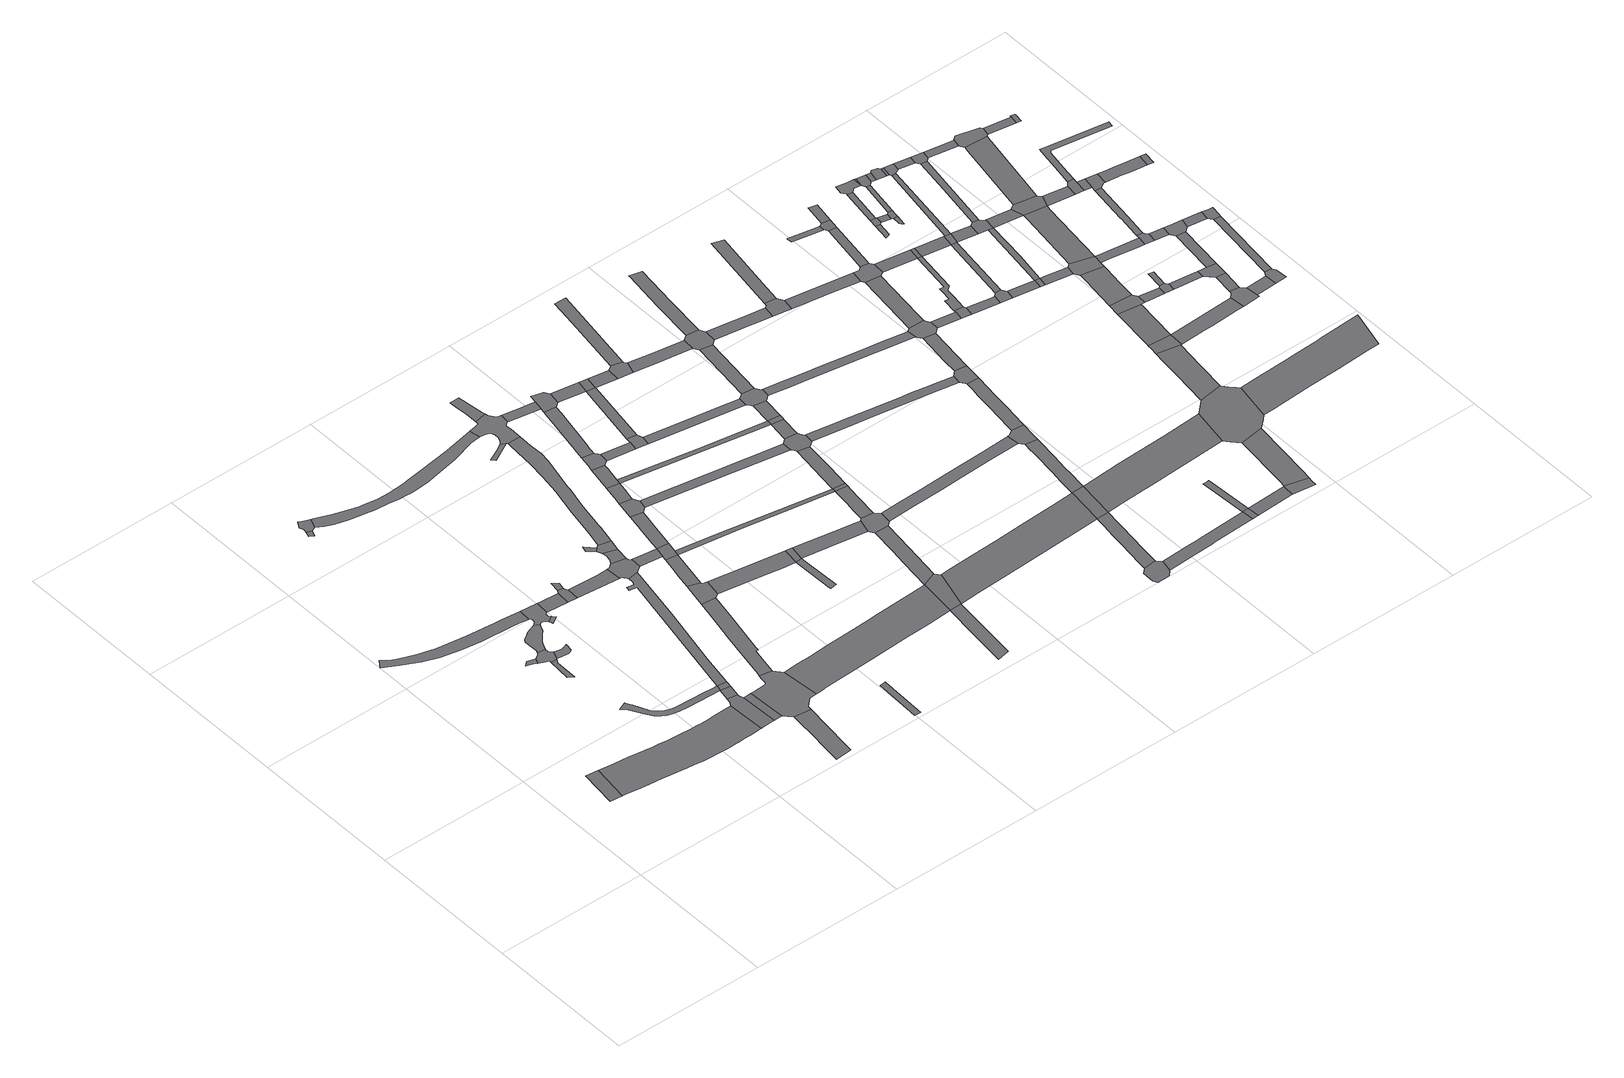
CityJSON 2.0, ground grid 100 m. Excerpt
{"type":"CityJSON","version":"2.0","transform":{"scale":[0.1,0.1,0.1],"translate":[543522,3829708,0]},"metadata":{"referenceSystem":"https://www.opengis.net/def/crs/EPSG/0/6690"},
"CityObjects":{
"road1":{"type":"Road","geometry":[{"type":"MultiSurface","lod":"1","boundaries":[[[0,1,2,3]]]}]},
"road2":{"type":"Road","attributes":{"RoadStructureAttribute.sectionType":"1"},"geometry":[{"type":"MultiSurface","lod":"1","boundaries":[[[4,5,6,7,8,9,10,11,12,13,14,15,16,17,3,2,18,19,20,21,22,23,24,25,26,27,28,29,30,31,32,33,34,35,36,37,38]]]}]},
"road3":{"type":"Road","attributes":{"RoadStructureAttribute.sectionType":"1"},"geometry":[{"type":"MultiSurface","lod":"1","boundaries":[[[39,40,41,42,43,44,45,46,47,48,49,50,51,52,53,54,55,56,57,58]]]}]},
"road4":{"type":"Road","geometry":[{"type":"MultiSurface","lod":"1","boundaries":[[[59,60,61,62,63]]]}]},
"road5":{"type":"Road","attributes":{"RoadStructureAttribute.sectionType":"1"},"geometry":[{"type":"MultiSurface","lod":"1","boundaries":[[[64,65,66,67,68]]]}]},
"road6":{"type":"Road","geometry":[{"type":"MultiSurface","lod":"1","boundaries":[[[69,70,63,62,71,72,64,68,73,74,75,76,77]]]}]},
"road7":{"type":"Road","geometry":[{"type":"MultiSurface","lod":"1","boundaries":[[[78,79,80,81,82,83,84,85,86,74,73]]]}]},
"road8":{"type":"Road","attributes":{"RoadStructureAttribute.sectionType":"1"},"geometry":[{"type":"MultiSurface","lod":"1","boundaries":[[[87,88,89,90,91,92,93,94,95,96,97,98,99,100,101,102,103,104,105,106,107,108,109,110,111,112,113,114,115,116]]]}]},
"road9":{"type":"Road","attributes":{"RoadStructureAttribute.sectionType":"1"},"geometry":[{"type":"MultiSurface","lod":"1","boundaries":[[[117,118,119,120,121,122,123,124,69,77,125,126,127,128,129,130]]]}]},
"road10":{"type":"Road","geometry":[{"type":"MultiSurface","lod":"1","boundaries":[[[131,132,133,134]]]}]},
"road11":{"type":"Road","geometry":[{"type":"MultiSurface","lod":"1","boundaries":[[[135,136,137,138,139,131,134,140,141]]]}]},
"road12":{"type":"Road","geometry":[{"type":"MultiSurface","lod":"1","boundaries":[[[142,143,38,37,144,145,146,147,148]]]}]},
"road13":{"type":"Road","geometry":[{"type":"MultiSurface","lod":"1","boundaries":[[[58,57,149,150,151,117,130,152,153,154,155,156,157,158,159]]]}]},
"road14":{"type":"Road","geometry":[{"type":"MultiSurface","lod":"1","boundaries":[[[160,161,155,154]]]}]},
"road15":{"type":"Road","attributes":{"RoadStructureAttribute.sectionType":"1"},"geometry":[{"type":"MultiSurface","lod":"1","boundaries":[[[162,163,164,165,166,167,168,169,170]]]}]},
"road16":{"type":"Road","attributes":{"RoadStructureAttribute.sectionType":"1"},"geometry":[{"type":"MultiSurface","lod":"1","boundaries":[[[115,142,148,171]]]}]},
"road17":{"type":"Road","attributes":{"RoadStructureAttribute.sectionType":"1"},"geometry":[{"type":"MultiSurface","lod":"1","boundaries":[[[172,146,145,173]]]}]},
"road18":{"type":"Road","geometry":[{"type":"MultiSurface","lod":"1","boundaries":[[[116,115,171,174]]]}]},
"road19":{"type":"Road","attributes":{"RoadStructureAttribute.sectionType":"1"},"geometry":[{"type":"MultiSurface","lod":"1","boundaries":[[[175,159,158,176,177]]]}]},
"road20":{"type":"Road","geometry":[{"type":"MultiSurface","lod":"1","boundaries":[[[178,179,180,181,182,183,172,173,162,170,184,185,186,187,188,189,190,191]]]}]},
"road21":{"type":"Road","geometry":[{"type":"MultiSurface","lod":"1","boundaries":[[[192,177,176,193,194,195,196]]]}]},
"road22":{"type":"Road","geometry":[{"type":"MultiSurface","lod":"1","boundaries":[[[197,198,192,196]]]}]},
"road23":{"type":"Road","attributes":{"RoadStructureAttribute.sectionType":"1"},"geometry":[{"type":"MultiSurface","lod":"1","boundaries":[[[199,200,201,202,203,204,205,206,207,116,174]]]}]},
"road24":{"type":"Road","attributes":{"RoadStructureAttribute.sectionType":"1"},"geometry":[{"type":"MultiSurface","lod":"1","boundaries":[[[208,209,194,193,210,211,212]]]}]},
"road25":{"type":"Road","attributes":{"RoadStructureAttribute.sectionType":"1"},"geometry":[{"type":"MultiSurface","lod":"1","boundaries":[[[213,214,215,216,217,178,191,218,219,220,221,222,223,224,225]]]}]},
"road26":{"type":"Road","attributes":{"RoadStructureAttribute.sectionType":"1"},"geometry":[{"type":"MultiSurface","lod":"1","boundaries":[[[226,227,228,229,230,231,232,233,234,235,236,141,140,237,238,239,240,241,242,243,244,245,246,247,248,249,250,251,252,253]]]}]},
"road27":{"type":"Road","attributes":{"RoadStructureAttribute.sectionType":"1"},"geometry":[{"type":"MultiSurface","lod":"1","boundaries":[[[254,255,256,257,258,259]]]}]},
"road28":{"type":"Road","geometry":[{"type":"MultiSurface","lod":"1","boundaries":[[[260,261,212,211,262,263,264,265,266,202,201,267,268,269,270]]]}]},
"road29":{"type":"Road","geometry":[{"type":"MultiSurface","lod":"1","boundaries":[[[271,272,273,274]]]}]},
"road30":{"type":"Road","attributes":{"RoadStructureAttribute.sectionType":"1"},"geometry":[{"type":"MultiSurface","lod":"1","boundaries":[[[275,276,277,260,270,278]]]}]},
"road31":{"type":"Road","geometry":[{"type":"MultiSurface","lod":"1","boundaries":[[[279,280,281,213,225,282,283,284,285,286,287,288]]]}]},
"road32":{"type":"Road","geometry":[{"type":"MultiSurface","lod":"1","boundaries":[[[289,274,273,275,278,290]]]}]},
"road33":{"type":"Road","attributes":{"RoadStructureAttribute.sectionType":"1"},"geometry":[{"type":"MultiSurface","lod":"1","boundaries":[[[291,292,268,267,293,294,295]]]}]},
"road34":{"type":"Road","attributes":{"RoadStructureAttribute.sectionType":"1"},"geometry":[{"type":"MultiSurface","lod":"1","boundaries":[[[296,297,298,299,279,288,300,301,302]]]}]},
"road35":{"type":"Road","attributes":{"RoadStructureAttribute.sectionType":"1"},"geometry":[{"type":"MultiSurface","lod":"1","boundaries":[[[303,304,305,306,307,308,309,310,311,312,313,188,187,314,315,316,317,318,319,320,321]]]}]},
"road36":{"type":"Road","geometry":[{"type":"MultiSurface","lod":"1","boundaries":[[[295,294,296,302,322,323]]]}]},
"road37":{"type":"Road","attributes":{"RoadStructureAttribute.sectionType":"1"},"geometry":[{"type":"MultiSurface","lod":"1","boundaries":[[[324,325,326,327,328,329,330,331,289,290,332,333,334,335,336,337,338,339,340,341]]]}]},
"road38":{"type":"Road","attributes":{"RoadStructureAttribute.sectionType":"1"},"geometry":[{"type":"MultiSurface","lod":"1","boundaries":[[[342,343,344,345,346,347,295,323,348,349,350]]]}]},
"road39":{"type":"Road","attributes":{"RoadStructureAttribute.sectionType":"1"},"geometry":[{"type":"MultiSurface","lod":"1","boundaries":[[[351,352,353,285,284,354,355,356,357,358,359]]]}]},
"road40":{"type":"Road","geometry":[{"type":"MultiSurface","lod":"1","boundaries":[[[360,361,362,363,364,365]]]}]},
"road41":{"type":"Road","geometry":[{"type":"MultiSurface","lod":"1","boundaries":[[[366,342,350,367,368,369,370,371]]]}]},
"road42":{"type":"Road","attributes":{"RoadStructureAttribute.sectionType":"1"},"geometry":[{"type":"MultiSurface","lod":"1","boundaries":[[[372,373,374,375,366,371,376,377,378,379]]]}]},
"road43":{"type":"Road","attributes":{"RoadStructureAttribute.sectionType":"1"},"geometry":[{"type":"MultiSurface","lod":"1","boundaries":[[[380,381,382,383,384,385,386,387,388,358]]]}]},
"road44":{"type":"Road","geometry":[{"type":"MultiSurface","lod":"1","boundaries":[[[389,390,391,392,393,394,395,396,253,252,397,398,399,400,401,402,360,365,324,341,403,404,405,406,407]]]}]},
"road45":{"type":"Road","geometry":[{"type":"MultiSurface","lod":"1","boundaries":[[[408,372,379,409,410,411]]]}]},
"road46":{"type":"Road","geometry":[{"type":"MultiSurface","lod":"1","boundaries":[[[412,359,358,388,413,414]]]}]},
"road47":{"type":"Road","attributes":{"RoadStructureAttribute.sectionType":"1"},"geometry":[{"type":"MultiSurface","lod":"1","boundaries":[[[415,416,417,418,419,393,392]]]}]},
"road48":{"type":"Road","attributes":{"RoadStructureAttribute.sectionType":"1"},"geometry":[{"type":"MultiSurface","lod":"1","boundaries":[[[420,421,422,423,424,425,321,426,427,428,429,430,431]]]}]},
"road49":{"type":"Road","geometry":[{"type":"MultiSurface","lod":"1","boundaries":[[[432,433,434,435,408,411,436,437,438,439,440,441,442]]]}]},
"road50":{"type":"Road","attributes":{"RoadStructureAttribute.sectionType":"1"},"geometry":[{"type":"MultiSurface","lod":"1","boundaries":[[[443,444,322,302,445,446,447,448]]]}]},
"road51":{"type":"Road","attributes":{"RoadStructureAttribute.sectionType":"1"},"geometry":[{"type":"MultiSurface","lod":"1","boundaries":[[[449,450,407,406,451,452,453]]]}]},
"road52":{"type":"Road","attributes":{"RoadStructureAttribute.sectionType":"1"},"geometry":[{"type":"MultiSurface","lod":"1","boundaries":[[[454,455,456,432,442,457,458,459,460,461]]]}]},
"road53":{"type":"Road","attributes":{"RoadStructureAttribute.sectionType":"1"},"geometry":[{"type":"MultiSurface","lod":"1","boundaries":[[[439,438,462,463]]]}]},
"road54":{"type":"Road","geometry":[{"type":"MultiSurface","lod":"1","boundaries":[[[464,303,321,425,465]]]}]},
"road55":{"type":"Road","attributes":{"RoadStructureAttribute.sectionType":"1"},"geometry":[{"type":"MultiSurface","lod":"1","boundaries":[[[466,467,468,414,413,469,470,471,472]]]}]},
"road56":{"type":"Road","attributes":{"RoadStructureAttribute.sectionType":"1"},"geometry":[{"type":"MultiSurface","lod":"1","boundaries":[[[369,368,473,474,475]]]}]},
"road57":{"type":"Road","geometry":[{"type":"MultiSurface","lod":"1","boundaries":[[[476,463,462,477,478,479]]]}]},
"road58":{"type":"Road","geometry":[{"type":"MultiSurface","lod":"1","boundaries":[[[480,481,453,452,454,461,482,483,484,485,486]]]}]},
"road59":{"type":"Road","attributes":{"RoadStructureAttribute.sectionType":"1"},"geometry":[{"type":"MultiSurface","lod":"1","boundaries":[[[487,488,489,303,464,490,491]]]}]},
"road60":{"type":"Road","attributes":{"RoadStructureAttribute.sectionType":"1"},"geometry":[{"type":"MultiSurface","lod":"1","boundaries":[[[492,409,379,493,494,495]]]}]},
"road61":{"type":"Road","attributes":{"RoadStructureAttribute.sectionType":"1"},"geometry":[{"type":"MultiSurface","lod":"1","boundaries":[[[496,476,479,497,498]]]}]},
"road62":{"type":"Road","attributes":{"RoadStructureAttribute.sectionType":"1"},"geometry":[{"type":"MultiSurface","lod":"1","boundaries":[[[484,483,499,496,500]]]}]},
"road63":{"type":"Road","geometry":[{"type":"MultiSurface","lod":"1","boundaries":[[[501,472,471,487,491,502,503,504]]]}]},
"road64":{"type":"Road","attributes":{"RoadStructureAttribute.sectionType":"1"},"geometry":[{"type":"MultiSurface","lod":"1","boundaries":[[[447,505,506,501,504,507,508,509]]]}]},
"road65":{"type":"Road","geometry":[{"type":"MultiSurface","lod":"1","boundaries":[[[500,496,498,510]]]}]},
"road66":{"type":"Road","geometry":[{"type":"MultiSurface","lod":"1","boundaries":[[[498,497,511]]]}]},
"road67":{"type":"Road","geometry":[{"type":"MultiSurface","lod":"1","boundaries":[[[448,447,509,512]]]}]},
"road68":{"type":"Road","attributes":{"RoadStructureAttribute.sectionType":"1"},"geometry":[{"type":"MultiSurface","lod":"1","boundaries":[[[513,514,515,516,478,477,517,518,519]]]}]},
"road69":{"type":"Road","attributes":{"RoadStructureAttribute.sectionType":"1"},"geometry":[{"type":"MultiSurface","lod":"1","boundaries":[[[510,498,511,520,521,522]]]}]},
"road70":{"type":"Road","attributes":{"RoadStructureAttribute.sectionType":"1"},"geometry":[{"type":"MultiSurface","lod":"1","boundaries":[[[523,524,525,526,448,512,527,528,529,530]]]}]},
"road71":{"type":"Road","attributes":{"RoadStructureAttribute.sectionType":"1"},"geometry":[{"type":"MultiSurface","lod":"1","boundaries":[[[531,532,533,534,535,536,537,465,425,538,539,540,541,542]]]}]},
"road72":{"type":"Road","geometry":[{"type":"MultiSurface","lod":"1","boundaries":[[[543,544,522,521,545,546,547,548]]]}]},
"road73":{"type":"Road","geometry":[{"type":"MultiSurface","lod":"1","boundaries":[[[549,550,551,475,474,552,553,554,523,530,555,556,557,558,559,560,561]]]}]},
"road74":{"type":"Road","attributes":{"RoadStructureAttribute.sectionType":"1"},"geometry":[{"type":"MultiSurface","lod":"1","boundaries":[[[494,549,561,562]]]}]},
"road75":{"type":"Road","geometry":[{"type":"MultiSurface","lod":"1","boundaries":[[[495,494,562,563,564]]]}]},
"road76":{"type":"Road","attributes":{"RoadStructureAttribute.sectionType":"1"},"geometry":[{"type":"MultiSurface","lod":"1","boundaries":[[[565,495,564,566]]]}]},
"road77":{"type":"Road","attributes":{"RoadStructureAttribute.sectionType":"1"},"geometry":[{"type":"MultiSurface","lod":"1","boundaries":[[[567,568,543,548,569]]]}]},
"road78":{"type":"Road","attributes":{"RoadStructureAttribute.sectionType":"1"},"geometry":[{"type":"MultiSurface","lod":"1","boundaries":[[[570,571,546,545,572,573,574,575]]]}]},
"road79":{"type":"Road","geometry":[{"type":"MultiSurface","lod":"1","boundaries":[[[576,577,578,519,518,579,580,565,566,581,582,583,584,585,586,587]]]}]},
"road80":{"type":"Road","geometry":[{"type":"MultiSurface","lod":"1","boundaries":[[[588,589,590,591,592,593,594,595,596,597]]]}]},
"road81":{"type":"Road","attributes":{"RoadStructureAttribute.sectionType":"1"},"geometry":[{"type":"MultiSurface","lod":"1","boundaries":[[[598,599,600,601,602,603,604,503,502,605,606,607,608,609,610]]]}]},
"road82":{"type":"Road","attributes":{"RoadStructureAttribute.sectionType":"1"},"geometry":[{"type":"MultiSurface","lod":"1","boundaries":[[[611,612,576,587,613,614]]]}]},
"road83":{"type":"Road","attributes":{"RoadStructureAttribute.sectionType":"1"},"geometry":[{"type":"MultiSurface","lod":"1","boundaries":[[[615,616,617,618,619,620,621,622,623,624,542,625,626,627,628,629,630,631,632,633,591,590]]]}]},
"road84":{"type":"Road","geometry":[{"type":"MultiSurface","lod":"1","boundaries":[[[634,575,574,611,614,635,636,637]]]}]},
"road85":{"type":"Road","geometry":[{"type":"MultiSurface","lod":"1","boundaries":[[[638,531,542,624]]]}]},
"road86":{"type":"Road","attributes":{"RoadStructureAttribute.sectionType":"1"},"geometry":[{"type":"MultiSurface","lod":"1","boundaries":[[[639,640,641,642,643,644,645,646,647,558,557,648,649,650,651,652,653]]]}]},
"road87":{"type":"Road","attributes":{"RoadStructureAttribute.sectionType":"1"},"geometry":[{"type":"MultiSurface","lod":"1","boundaries":[[[654,655,656,657,658,597,596,659,660,661,662,663,664,665,666]]]}]},
"road88":{"type":"Road","attributes":{"RoadStructureAttribute.sectionType":"1"},"geometry":[{"type":"MultiSurface","lod":"1","boundaries":[[[667,668,669,634,637,670,671]]]}]},
"road89":{"type":"Road","attributes":{"RoadStructureAttribute.sectionType":"1"},"geometry":[{"type":"MultiSurface","lod":"1","boundaries":[[[672,673,674,675,676,677,678,679,680,531,638,681,682,683,684,685,686,687]]]}]},
"road90":{"type":"Road","attributes":{"RoadStructureAttribute.sectionType":"1"},"geometry":[{"type":"MultiSurface","lod":"1","boundaries":[[[688,689,636,635,690,691,692,693]]]}]},
"road91":{"type":"Road","attributes":{"RoadStructureAttribute.sectionType":"1"},"geometry":[{"type":"MultiSurface","lod":"1","boundaries":[[[694,695,696,697,698,699,700,584,583,701,702,703,704,705,706,707,708,709]]]}]},
"road92":{"type":"Road","geometry":[{"type":"MultiSurface","lod":"1","boundaries":[[[710,711,598,610,672,687,712,713]]]}]},
"road93":{"type":"Road","attributes":{"RoadStructureAttribute.sectionType":"1"},"geometry":[{"type":"MultiSurface","lod":"1","boundaries":[[[714,715,716,717,718,719,720,721,710,713,722,723,724,725,726]]]}]},
"road94":{"type":"Road","geometry":[{"type":"MultiSurface","lod":"1","boundaries":[[[727,728,729,693,692,730,731,732,733]]]}]},
"road95":{"type":"Road","geometry":[{"type":"MultiSurface","lod":"1","boundaries":[[[734,654,666,735]]]}]},
"road96":{"type":"Road","attributes":{"RoadStructureAttribute.sectionType":"1"},"geometry":[{"type":"MultiSurface","lod":"1","boundaries":[[[736,737,738,739,740,654,734]]]}]},
"road97":{"type":"Road","attributes":{"RoadStructureAttribute.sectionType":"1"},"geometry":[{"type":"MultiSurface","lod":"1","boundaries":[[[741,742,743,744,745,746,747,748,749,750,751,638,624,752,753,754,755,756,757,758]]]}]},
"road98":{"type":"Road","geometry":[{"type":"MultiSurface","lod":"1","boundaries":[[[759,653,652,760,714,726,761]]]}]},
"road99":{"type":"Road","attributes":{"RoadStructureAttribute.sectionType":"1"},"geometry":[{"type":"MultiSurface","lod":"1","boundaries":[[[762,727,733,763,764]]]}]},
"road100":{"type":"Road","attributes":{"RoadStructureAttribute.sectionType":"1"},"geometry":[{"type":"MultiSurface","lod":"1","boundaries":[[[765,766,767,734,735,768,769]]]}]},
"road101":{"type":"Road","attributes":{"RoadStructureAttribute.sectionType":"1"},"geometry":[{"type":"MultiSurface","lod":"1","boundaries":[[[770,771,759,761,772,773]]]}]},
"road102":{"type":"Road","attributes":{"RoadStructureAttribute.sectionType":"1"},"geometry":[{"type":"MultiSurface","lod":"1","boundaries":[[[774,732,731,775,776,777,778,779]]]}]},
"road103":{"type":"Road","geometry":[{"type":"MultiSurface","lod":"1","boundaries":[[[780,781,782,709,708,783,784,770,773,785,786,787,788,789,790,791,792]]]}]},
"road104":{"type":"Road","geometry":[{"type":"MultiSurface","lod":"1","boundaries":[[[793,765,769,794,795,796]]]}]},
"road105":{"type":"Road","attributes":{"RoadStructureAttribute.sectionType":"1"},"geometry":[{"type":"MultiSurface","lod":"1","boundaries":[[[797,780,792,798,799]]]}]},
"road106":{"type":"Road","attributes":{"RoadStructureAttribute.sectionType":"1"},"geometry":[{"type":"MultiSurface","lod":"1","boundaries":[[[800,801,789,788,802,803]]]}]},
"road107":{"type":"Road","attributes":{"RoadStructureAttribute.sectionType":"1"},"geometry":[{"type":"MultiSurface","lod":"1","boundaries":[[[804,805,806,807,793,796]]]}]},
"road108":{"type":"Road","geometry":[{"type":"MultiSurface","lod":"1","boundaries":[[[808,809,810,811,779,778,797,799,812,813,814,815,816]]]}]},
"road109":{"type":"Road","geometry":[{"type":"MultiSurface","lod":"1","boundaries":[[[817,803,802,818,819,820]]]}]},
"road110":{"type":"Road","geometry":[{"type":"MultiSurface","lod":"1","boundaries":[[[821,822,823,824,825,826,827,828]]]}]},
"road111":{"type":"Road","geometry":[{"type":"MultiSurface","lod":"1","boundaries":[[[829,830,831,832,833,741,758,834,806,805,835,836,837]]]}]},
"road112":{"type":"Road","attributes":{"RoadStructureAttribute.sectionType":"1"},"geometry":[{"type":"MultiSurface","lod":"1","boundaries":[[[838,839,808,816,840,841]]]}]},
"road113":{"type":"Road","attributes":{"RoadStructureAttribute.sectionType":"1"},"geometry":[{"type":"MultiSurface","lod":"1","boundaries":[[[842,843,844,819,818,845,846,847]]]}]},
"road114":{"type":"Road","attributes":{"RoadStructureAttribute.sectionType":"1"},"geometry":[{"type":"MultiSurface","lod":"1","boundaries":[[[848,849,850,851,852,853,854,855,817,820,856,857,858,859]]]}]},
"road115":{"type":"Road","attributes":{"RoadStructureAttribute.sectionType":"1"},"geometry":[{"type":"MultiSurface","lod":"1","boundaries":[[[860,814,813,861,862,848,863]]]}]},
"road116":{"type":"Road","geometry":[{"type":"MultiSurface","lod":"1","boundaries":[[[864,865,828,827,866,838,841,867]]]}]},
"road117":{"type":"Road","geometry":[{"type":"MultiSurface","lod":"1","boundaries":[[[868,869,870,871,872,847,846,873,874,875,876]]]}]},
"road118":{"type":"Road","attributes":{"RoadStructureAttribute.sectionType":"1"},"geometry":[{"type":"MultiSurface","lod":"1","boundaries":[[[877,864,867,878]]]}]},
"road119":{"type":"Road","geometry":[{"type":"MultiSurface","lod":"1","boundaries":[[[863,848,859,879]]]}]},
"road120":{"type":"Road","attributes":{"RoadStructureAttribute.sectionType":"1"},"geometry":[{"type":"MultiSurface","lod":"1","boundaries":[[[880,881,882,832,831,883,884,885]]]}]},
"road121":{"type":"Road","geometry":[{"type":"MultiSurface","lod":"1","boundaries":[[[886,887,888,889,890]]]}]},
"road122":{"type":"Road","attributes":{"RoadStructureAttribute.sectionType":"1"},"geometry":[{"type":"MultiSurface","lod":"1","boundaries":[[[891,892,876,875,893,894]]]}]},
"road123":{"type":"Road","attributes":{"RoadStructureAttribute.sectionType":"1"},"geometry":[{"type":"MultiSurface","lod":"1","boundaries":[[[895,870,869,896]]]}]},
"road124":{"type":"Road","geometry":[{"type":"MultiSurface","lod":"1","boundaries":[[[897,886,890,898,899,900,901]]]}]},
"road125":{"type":"Road","attributes":{"RoadStructureAttribute.sectionType":"1"},"geometry":[{"type":"MultiSurface","lod":"1","boundaries":[[[879,859,902,903,895,904]]]}]},
"road126":{"type":"Road","geometry":[{"type":"MultiSurface","lod":"1","boundaries":[[[905,906,907,880,885,908,909]]]}]},
"road127":{"type":"Road","attributes":{"RoadStructureAttribute.sectionType":"1"},"geometry":[{"type":"MultiSurface","lod":"1","boundaries":[[[900,899,910,911]]]}]},
"road128":{"type":"Road","attributes":{"RoadStructureAttribute.sectionType":"1"},"geometry":[{"type":"MultiSurface","lod":"1","boundaries":[[[912,897,901,913]]]}]},
"road129":{"type":"Road","geometry":[{"type":"MultiSurface","lod":"1","boundaries":[[[894,893,914,915]]]}]},
"road130":{"type":"Road","geometry":[{"type":"MultiSurface","lod":"1","boundaries":[[[916,917,918,919,920,921]]]}]},
"road131":{"type":"Road","geometry":[{"type":"MultiSurface","lod":"1","boundaries":[[[922,911,910,923,916,921,924,925]]]}]},
"road132":{"type":"Road","attributes":{"RoadStructureAttribute.sectionType":"1"},"geometry":[{"type":"MultiSurface","lod":"1","boundaries":[[[926,927,905,909,928,929]]]}]},
"road133":{"type":"Road","geometry":[{"type":"MultiSurface","lod":"1","boundaries":[[[930,904,895,896,931,932,933]]]}]},
"road134":{"type":"Road","geometry":[{"type":"MultiSurface","lod":"1","boundaries":[[[934,935,936,912,913,937,938,939,940,941,942]]]}]},
"road135":{"type":"Road","attributes":{"RoadStructureAttribute.sectionType":"1"},"geometry":[{"type":"MultiSurface","lod":"1","boundaries":[[[943,944,922,925,945]]]}]},
"road136":{"type":"Road","attributes":{"RoadStructureAttribute.sectionType":"1"},"geometry":[{"type":"MultiSurface","lod":"1","boundaries":[[[946,947,915,914,948,949]]]}]},
"road137":{"type":"Road","attributes":{"RoadStructureAttribute.sectionType":"1"},"geometry":[{"type":"MultiSurface","lod":"1","boundaries":[[[950,932,931,951,952,953]]]}]},
"road138":{"type":"Road","geometry":[{"type":"MultiSurface","lod":"1","boundaries":[[[954,926,929,955,956,957,958,959,960]]]}]},
"road139":{"type":"Road","attributes":{"RoadStructureAttribute.sectionType":"1"},"geometry":[{"type":"MultiSurface","lod":"1","boundaries":[[[961,894,915,962,963]]]}]},
"road140":{"type":"Road","geometry":[{"type":"MultiSurface","lod":"1","boundaries":[[[941,940,964]]]}]},
"road141":{"type":"Road","geometry":[{"type":"MultiSurface","lod":"1","boundaries":[[[964,940,965,943,945,966,967,968]]]}]},
"road142":{"type":"Road","attributes":{"RoadStructureAttribute.sectionType":"1"},"geometry":[{"type":"MultiSurface","lod":"1","boundaries":[[[969,970,933,932]]]}]},
"road143":{"type":"Road","attributes":{"RoadStructureAttribute.sectionType":"1"},"geometry":[{"type":"MultiSurface","lod":"1","boundaries":[[[971,972,973,954,960,974,975,976,977]]]}]},
"road144":{"type":"Road","geometry":[{"type":"MultiSurface","lod":"1","boundaries":[[[978,979,953,952,961,963,980,981,982,983]]]}]},
"road145":{"type":"Road","attributes":{"RoadStructureAttribute.sectionType":"1"},"geometry":[{"type":"MultiSurface","lod":"1","boundaries":[[[984,968,967,985,986]]]}]},
"road146":{"type":"Road","attributes":{"RoadStructureAttribute.sectionType":"1"},"geometry":[{"type":"MultiSurface","lod":"1","boundaries":[[[987,909,908,988,989,990,991]]]}]},
"road147":{"type":"Road","attributes":{"RoadStructureAttribute.sectionType":"1"},"geometry":[{"type":"MultiSurface","lod":"1","boundaries":[[[992,993,994,995,996,997,998,999,1000,1001,837,836,1002,1003,1004,1005,1006,1007,1008]]]}]},
"road148":{"type":"Road","geometry":[{"type":"MultiSurface","lod":"1","boundaries":[[[1009,1010,949,948,1011,971,977,1012,1013,1014]]]}]},
"road149":{"type":"Road","attributes":{"RoadStructureAttribute.sectionType":"1"},"geometry":[{"type":"MultiSurface","lod":"1","boundaries":[[[957,956,1015,1016]]]}]},
"road150":{"type":"Road","geometry":[{"type":"MultiSurface","lod":"1","boundaries":[[[1017,986,985,1018,1019,1020]]]}]},
"road151":{"type":"Road","attributes":{"RoadStructureAttribute.sectionType":"1"},"geometry":[{"type":"MultiSurface","lod":"1","boundaries":[[[1021,1019,1018,1022,1023]]]}]},
"road152":{"type":"Road","geometry":[{"type":"MultiSurface","lod":"1","boundaries":[[[1023,1022,1024,970,969,1025,1026,1027]]]}]},
"road153":{"type":"Road","attributes":{"RoadStructureAttribute.sectionType":"1"},"geometry":[{"type":"MultiSurface","lod":"1","boundaries":[[[980,963,1028,1029,1030,1031,1032,1033]]]}]},
"road154":{"type":"Road","geometry":[{"type":"MultiSurface","lod":"1","boundaries":[[[1034,1035,1016,1015,1036,1037,1038,1039]]]}]},
"road155":{"type":"Road","attributes":{"RoadStructureAttribute.sectionType":"1"},"geometry":[{"type":"MultiSurface","lod":"1","boundaries":[[[1040,1041,1042,978,983,1043,1044]]]}]},
"road156":{"type":"Road","geometry":[{"type":"MultiSurface","lod":"1","boundaries":[[[1045,1046,1047,1034,1039]]]}]},
"road157":{"type":"Road","attributes":{"RoadStructureAttribute.sectionType":"1"},"geometry":[{"type":"MultiSurface","lod":"1","boundaries":[[[1032,1048,1049,1009,1014,1050,1051]]]}]},
"road158":{"type":"Road","attributes":{"RoadStructureAttribute.sectionType":"1"},"geometry":[{"type":"MultiSurface","lod":"1","boundaries":[[[1027,1026,1052,1053,1054]]]}]},
"road159":{"type":"Road","attributes":{"RoadStructureAttribute.sectionType":"1"},"geometry":[{"type":"MultiSurface","lod":"1","boundaries":[[[1037,1036,1055,1056]]]}]},
"road160":{"type":"Road","attributes":{"RoadStructureAttribute.sectionType":"1"},"geometry":[{"type":"MultiSurface","lod":"1","boundaries":[[[1057,1058,1014,1013,1059,1060,1061,1062]]]}]},
"road161":{"type":"Road","geometry":[{"type":"MultiSurface","lod":"1","boundaries":[[[1054,1053,1040,1044,1063,1064]]]}]},
"road162":{"type":"Road","geometry":[{"type":"MultiSurface","lod":"1","boundaries":[[[1065,1066,1033,1032,1051,1067,1068,1069,1070]]]}]},
"road163":{"type":"Road","geometry":[{"type":"MultiSurface","lod":"1","boundaries":[[[1071,1072,1073,987,991,1074,1075,1076,1077,1078]]]}]},
"road164":{"type":"Road","attributes":{"RoadStructureAttribute.sectionType":"1"},"geometry":[{"type":"MultiSurface","lod":"1","boundaries":[[[1079,1071,1078,1080]]]}]},
"road165":{"type":"Road","geometry":[{"type":"MultiSurface","lod":"1","boundaries":[[[1081,1082,1056,1055,1079,1080,1083,1084]]]}]},
"road166":{"type":"Road","attributes":{"RoadStructureAttribute.sectionType":"1"},"geometry":[{"type":"MultiSurface","lod":"1","boundaries":[[[1085,1064,1063,1086,1087]]]}]},
"road167":{"type":"Road","geometry":[{"type":"MultiSurface","lod":"1","boundaries":[[[1088,1089,1062,1061,1090,1091,1092,1093]]]}]},
"road168":{"type":"Road","attributes":{"RoadStructureAttribute.sectionType":"1"},"geometry":[{"type":"MultiSurface","lod":"1","boundaries":[[[1094,1095,1076,1075,1096]]]}]},
"road169":{"type":"Road","attributes":{"RoadStructureAttribute.sectionType":"1"},"geometry":[{"type":"MultiSurface","lod":"1","boundaries":[[[1067,1051,1097,1098,1099]]]}]},
"road170":{"type":"Road","attributes":{"RoadStructureAttribute.sectionType":"1"},"geometry":[{"type":"MultiSurface","lod":"1","boundaries":[[[1100,1101,1102,1065,1070,1103,1104,1105,1106]]]}]},
"road171":{"type":"Road","attributes":{"RoadStructureAttribute.sectionType":"1"},"geometry":[{"type":"MultiSurface","lod":"1","boundaries":[[[1091,1090,1107,1108]]]}]},
"road172":{"type":"Road","attributes":{"RoadStructureAttribute.sectionType":"1"},"geometry":[{"type":"MultiSurface","lod":"1","boundaries":[[[1109,1110,1084,1083,1111]]]}]},
"road173":{"type":"Road","attributes":{"RoadStructureAttribute.sectionType":"1"},"geometry":[{"type":"MultiSurface","lod":"1","boundaries":[[[1112,1113,1114,1115,1088,1093,1116,1117,1118,1119]]]}]},
"road174":{"type":"Road","geometry":[{"type":"MultiSurface","lod":"1","boundaries":[[[1120,1121,1094,1096,1122,1123,1124]]]}]},
"road175":{"type":"Road","geometry":[{"type":"MultiSurface","lod":"1","boundaries":[[[1125,1099,1098,1126,1127,1128]]]}]},
"road176":{"type":"Road","geometry":[{"type":"MultiSurface","lod":"1","boundaries":[[[1129,1108,1107,1130,1131,1109,1111,1132,1133,1134,1135]]]}]},
"road177":{"type":"Road","geometry":[{"type":"MultiSurface","lod":"1","boundaries":[[[1136,1137,1087,1086,1100,1106,1138,1139,1140,1141]]]}]},
"road178":{"type":"Road","attributes":{"RoadStructureAttribute.sectionType":"1"},"geometry":[{"type":"MultiSurface","lod":"1","boundaries":[[[1142,1127,1126,1143,1144]]]}]},
"road179":{"type":"Road","geometry":[{"type":"MultiSurface","lod":"1","boundaries":[[[1144,1143,1112,1119,1145,1146,1147]]]}]},
"road180":{"type":"Road","attributes":{"RoadStructureAttribute.sectionType":"1"},"geometry":[{"type":"MultiSurface","lod":"1","boundaries":[[[1148,1120,1124,1149]]]}]},
"road181":{"type":"Road","attributes":{"RoadStructureAttribute.sectionType":"1"},"geometry":[{"type":"MultiSurface","lod":"1","boundaries":[[[1135,1134,1150,1151,1152]]]}]},
"road182":{"type":"Road","attributes":{"RoadStructureAttribute.sectionType":"1"},"geometry":[{"type":"MultiSurface","lod":"1","boundaries":[[[1153,1139,1138,1154,1155]]]}]},
"road183":{"type":"Road","geometry":[{"type":"MultiSurface","lod":"1","boundaries":[[[1156,1157,1152,1151,1148,1149,1158,1159]]]}]},
"road184":{"type":"Road","attributes":{"RoadStructureAttribute.sectionType":"1"},"geometry":[{"type":"MultiSurface","lod":"1","boundaries":[[[1160,1161,1162,1163,1164,1147,1146,1165,1166,1167,1168,1169,1170]]]}]},
"road185":{"type":"Road","attributes":{"RoadStructureAttribute.sectionType":"1"},"geometry":[{"type":"MultiSurface","lod":"1","boundaries":[[[1171,1172,1173,1174,1175,1125,1128,1176,1177,1178,1179,1180,1181,1182,1183]]]}]},
"road186":{"type":"Road","geometry":[{"type":"MultiSurface","lod":"1","boundaries":[[[1184,1155,1154,1185,1186,1187,1188]]]}]},
"road187":{"type":"Road","geometry":[{"type":"MultiSurface","lod":"1","boundaries":[[[1170,1169,1189,1190]]]}]}
},
"vertices":[
[294,816,0],[261,569,0],[342,559,0],[375,805,0],
[1229,739,0],[1156,736,0],[1105,734,0],[1061,735,0],[1029,736,0],[979,737,0],[922,740,0],[873,744,0],[821,749,0],[779,753,0],[733,759,0],[584,780,0],[576,781,0],[475,792,0],[361,557,0],[441,547,0],[517,537,0],[601,527,0],[656,519,0],[701,513,0],[762,506,0],[806,501,0],[870,492,0],[926,488,0],[963,485,0],[998,484,0],[1026,483,0],[1057,483,0],[1087,483,0],[1112,484,0],[1116,484,0],[1160,486,0],[1225,488,0],[1283,492,0],[1276,741,0],
[766,2095,0],[725,2099,0],[535,2117,0],[343,2145,0],[231,2176,0],[230,2176,0],[137,2210,0],[84,2237,0],[39,2274,0],[2,2221,0],[95,2170,0],[190,2122,0],[208,2113,0],[311,2077,0],[438,2048,0],[569,2030,0],[776,2015,0],[821,2012,0],[884,2000,0],[892,2082,0],
[654,1745,0],[624,1718,0],[667,1703,0],[689,1693,0],[704,1726,0],
[751,1652,0],[739,1499,0],[772,1477,0],[775,1622,0],[790,1649,0],
[746,1759,0],[734,1744,0],[732,1674,0],[752,1664,0],[797,1657,0],[815,1711,0],[807,1715,0],[794,1727,0],[794,1754,0],
[822,1652,0],[835,1650,0],[865,1643,0],[882,1648,0],[900,1658,0],[909,1711,0],[892,1703,0],[869,1698,0],[834,1702,0],
[1285,917,0],[1243,919,0],[1042,928,0],[1008,933,0],[976,944,0],[949,960,0],[929,979,0],[910,1002,0],[903,1015,0],[897,1028,0],[882,1062,0],[866,1096,0],[851,1118,0],[845,1128,0],[843,1135,0],[789,1110,0],[808,1098,0],[825,1078,0],[842,1048,0],[858,1014,0],[877,983,0],[901,950,0],[913,939,0],[929,924,0],[955,907,0],[986,897,0],[1028,888,0],[1092,883,0],[1313,874,0],[1324,915,0],
[872,1945,0],[810,1922,0],[790,1907,0],[782,1902,0],[760,1887,0],[750,1871,0],[748,1844,0],[751,1779,0],[806,1779,0],[823,1812,0],[860,1858,0],[880,1878,0],[897,1913,0],[907,1930,0],
[410,3335,0],[399,3303,0],[429,3285,0],[443,3323,0],
[440,3425,0],[428,3432,0],[405,3388,0],[415,3365,0],[416,3350,0],[471,3338,0],[497,3402,0],
[1297,799,0],[1289,761,0],[1354,495,0],[1382,496,0],[1372,746,0],[1362,773,0],[1362,786,0],
[896,1995,0],[899,1985,0],[897,1965,0],[922,1938,0],[937,1933,0],[957,1916,0],[994,1941,0],[984,1956,0],[984,1976,0],[996,1981,0],[1005,2071,0],
[967,1889,0],[1012,1919,0],
[1483,445,0],[1483,443,0],[1457,213,0],[1455,202,0],[1435,28,0],[1546,38,0],[1552,87,0],[1575,279,0],[1594,431,0],
[1376,862,0],
[1425,748,0],[1437,498,0],
[1384,904,0],
[1028,2069,0],[1138,1968,0],[1146,2058,0],
[1555,828,0],[1548,795,0],[1543,770,0],[1540,755,0],[1540,753,0],[1446,749,0],[1597,461,0],[1597,462,0],[1646,508,0],[1695,512,0],[1676,762,0],[1662,779,0],[1645,798,0],[1633,812,0],
[1158,2080,0],[1201,1963,0],[1208,2046,0],[1198,2058,0],[1195,2073,0],
[1203,2118,0],[1170,2148,0],
[1425,1121,0],[1513,1527,0],[1591,1911,0],[1519,1898,0],[1519,1867,0],[1515,1847,0],[1465,1855,0],[1460,1824,0],[1509,1816,0],
[1406,2033,0],[1316,2039,0],[1442,1941,0],[1484,1936,0],[1478,2036,0],
[1691,1483,0],[1656,1318,0],[1625,1167,0],[1598,1037,0],[1558,844,0],[1651,901,0],[1672,997,0],[1686,994,0],[1691,1019,0],[1719,1155,0],[1748,1293,0],[1759,1344,0],[1785,1473,0],
[1438,3353,0],[1231,3321,0],[1102,3302,0],[1086,3299,0],[968,3291,0],[891,3292,0],[788,3306,0],[775,3310,0],[698,3331,0],[615,3357,0],[518,3394,0],[516,3309,0],[571,3289,0],[654,3265,0],[729,3251,0],[763,3245,0],[819,3234,0],[917,3225,0],[974,3216,0],[1032,3213,0],[1049,3212,0],[1104,3212,0],[1187,3220,0],[1294,3241,0],[1424,3268,0],[1578,3312,0],[1646,3320,0],[1632,3390,0],
[2050,340,0],[2050,342,0],[2030,341,0],[2010,339,0],[1998,27,0],[2038,27,0],
[1523,2057,0],[1501,2041,0],[1499,1931,0],[1503,1928,0],[1506,1924,0],[1511,1918,0],[1517,1906,0],[1630,1940,0],[1636,2013,0],[1621,2018,0],[1618,2037,0],
[1494,2264,0],[1484,2226,0],[1527,2187,0],[1549,2209,0],
[1542,2154,0],[1547,2122,0],[1540,2084,0],[1630,2125,0],
[1724,1644,0],[1720,1626,0],[1711,1579,0],[1800,1483,0],[1803,1485,0],[1814,1492,0],[1832,1603,0],[1809,1607,0],[1808,1609,0],[1800,1618,0],
[1569,2219,0],[1647,2202,0],
[1774,1993,0],[1752,1996,0],[1753,1925,0],[1781,1921,0],[1796,1990,0],
[1774,1888,0],[1769,1865,0],[1754,1792,0],[1744,1744,0],[1816,1699,0],[1837,1802,0],[1853,1879,0],
[2733,813,0],[2660,809,0],[2532,803,0],[2388,796,0],[2312,792,0],[2104,782,0],[2012,777,0],[1873,770,0],[1800,768,0],[1764,766,0],[1741,766,0],[1712,513,0],[1753,516,0],[1767,517,0],[2096,533,0],[2387,547,0],[2433,548,0],[2545,552,0],[2703,560,0],
[1860,1912,0],[1875,1981,0],
[1732,3178,0],[1727,3148,0],[1714,2971,0],[1698,2843,0],[1677,2708,0],[1633,2520,0],[1601,2355,0],[1595,2327,0],[1673,2323,0],[1678,2343,0],[1711,2518,0],[1746,2669,0],[1752,2696,0],[1785,2839,0],[1807,2934,0],[1816,2999,0],[1815,3089,0],[1817,3177,0],
[1855,2284,0],[1843,2226,0],[1822,2124,0],[1817,2095,0],[1811,2067,0],[1798,1997,0],[1904,2125,0],[1922,2216,0],[1933,2268,0],
[2173,1547,0],[1994,1576,0],[1928,1588,0],[1963,1468,0],[2130,1439,0],[2242,1420,0],[2292,1412,0],[2310,1409,0],[2327,1521,0],
[1692,3203,0],[1644,3172,0],[1570,3137,0],[1590,3114,0],[1694,3170,0],[1722,3186,0],
[1879,2406,0],[1955,2284,0],[1965,2291,0],[1978,2352,0],[1973,2362,0],[1958,2390,0],
[1908,2548,0],[1892,2468,0],[1890,2459,0],[1883,2424,0],[1960,2400,0],[1969,2446,0],[1971,2453,0],[1987,2532,0],
[2311,1375,0],[2317,1130,0],[2319,1125,0],[2320,1122,0],[2340,1126,0],[2362,1130,0],[2355,1369,0],[2354,1402,0],[2354,1414,0],
[1827,3384,0],[1812,3402,0],[1794,3429,0],[1790,3447,0],[1712,3428,0],[1707,3408,0],[1685,3400,0],[1642,3392,0],[1676,3318,0],[1703,3310,0],[1713,3303,0],[1721,3278,0],[1719,3246,0],[1709,3221,0],[1819,3262,0],[1816,3297,0],[1826,3309,0],[1843,3314,0],[1850,3379,0],
[1941,2714,0],[1994,2564,0],[2015,2669,0],[2020,2698,0],
[2346,1518,0],[2354,1418,0],[2371,1514,0],
[1787,3461,0],[1765,3641,0],[1703,3639,0],[1705,3578,0],[1709,3508,0],
[2738,177,0],[2760,375,0],[2761,380,0],[2777,517,0],[2782,557,0],[2783,563,0],[2698,516,0],[2682,377,0],[2655,141,0],[2650,98,0],[2648,81,0],[2730,99,0],
[1963,2827,0],[1949,2756,0],[1946,2739,0],[1944,2731,0],[2040,2712,0],[2042,2714,0],[2052,2721,0],[2058,2784,0],[2051,2794,0],[2039,2810,0],[2036,2813,0],
[2340,1832,0],[2200,1856,0],[2278,1814,0],[2613,1757,0],[2852,1717,0],[2855,1742,0],
[1995,3356,0],[1930,3365,0],[1998,3289,0],[2052,3279,0],[2065,3344,0],
[2046,3245,0],[2043,3229,0],[2010,3062,0],[2051,2883,0],[2053,2883,0],[2114,3182,0],[2123,3230,0],[2125,3238,0],
[2238,2691,0],[2248,2752,0],
[2829,851,0],[2854,819,0],
[2786,1446,0],[2634,1471,0],[2475,1497,0],[2524,1390,0],[2668,1367,0],[2774,1350,0],[2801,1443,0],
[2524,2198,0],[2885,2137,0],[2883,2199,0],
[2254,2788,0],[2317,2678,0],[2327,2739,0],[2318,2777,0],
[2075,3394,0],[2072,3379,0],[2136,3246,0],[2156,3261,0],[2172,3342,0],[2157,3364,0],[2151,3372,0],
[2799,1313,0],[2776,1140,0],[2760,1020,0],[2863,1106,0],[2891,1314,0],
[2499,2474,0],[2326,2472,0],[2936,2364,0],[2940,2399,0],
[2336,3229,0],[2393,3219,0],[2393,3220,0],
[2325,3231,0],[2350,3312,0],
[2817,1454,0],[2920,1337,0],[2928,1418,0],[2897,1447,0],
[2837,1605,0],[2826,1529,0],[2917,1594,0],[2927,1670,0],[2931,1707,0],
[2407,3303,0],
[2394,3219,0],
[2935,1732,0],
[2794,2662,0],[2718,2675,0],[2567,2700,0],[2464,2717,0],[2500,2649,0],[2933,2579,0],[2940,2637,0],
[2397,3219,0],[2535,3197,0],[2539,3281,0],
[2903,2104,0],[2891,2012,0],[2880,1935,0],[2856,1752,0],[2956,1891,0],[2970,2002,0],[2971,2009,0],[2981,2089,0],
[3838,867,0],[3691,859,0],[3623,856,0],[3455,847,0],[3270,838,0],[3081,829,0],[2903,822,0],[2914,572,0],[3138,582,0],[3445,598,0],[3706,611,0],[3806,615,0],
[2572,3301,0],[2570,3300,0],[2634,3181,0],[2658,3261,0],[2645,3281,0],[2646,3285,0],
[2918,2227,0],[2916,2226,0],[2890,2205,0],[2887,2135,0],[2890,2129,0],[2904,2108,0],[2995,2099,0],[3014,2112,0],[3018,2114,0],[3024,2177,0],[3021,2178,0],[2999,2214,0],[2999,2215,0],
[3017,2354,0],
[3019,2366,0],[3022,2389,0],
[2960,2544,0],[3040,2531,0],
[2668,3891,0],[2639,3711,0],[2745,3891,0],
[2882,3223,0],[2803,3236,0],[2793,3155,0],[2871,3142,0],[3010,3120,0],[3016,3200,0],
[2976,2663,0],[2955,2648,0],[2943,2640,0],[2937,2578,0],[2944,2567,0],[3062,2547,0],[3074,2556,0],[3077,2557,0],[3084,2616,0],[3082,2616,0],[3073,2628,0],[3056,2650,0],
[3844,127,0],[3837,134,0],[3826,145,0],[3744,136,0],[3711,108,0],[3709,29,0],[3726,0,0],[3807,3,0],[3838,33,0],[3855,116,0],
[3869,1451,0],[3855,1450,0],[3688,1444,0],[3503,1437,0],[3349,1430,0],[3218,1426,0],[3054,1420,0],[2948,1340,0],[3096,1345,0],[3311,1351,0],[3499,1358,0],[3688,1366,0],[3874,1371,0],
[3032,3087,0],[3004,2869,0],[3084,2859,0],[3113,3074,0],
[3828,159,0],[3837,236,0],[3845,300,0],[3850,335,0],[3852,349,0],[3852,354,0],[3871,495,0],[3875,526,0],[3887,612,0],[3888,619,0],[3795,531,0],[3794,524,0],[3782,437,0],[3772,359,0],[3770,340,0],[3766,310,0],[3766,307,0],[3748,171,0],[3745,145,0],
[3051,3226,0],[3146,3099,0],[3153,3179,0],[3132,3216,0],
[3921,869,0],
[3868,2037,0],[3780,2053,0],[3697,2066,0],[3616,2079,0],[3517,2095,0],[3424,2111,0],[3255,2139,0],[3241,2141,0],[3167,2153,0],[3239,2080,0],[3408,2053,0],[3606,2021,0],[3756,1995,0],[3951,1964,0],[3959,2022,0],
[4456,144,0],[4159,130,0],[4105,126,0],[4018,123,0],[4014,123,0],[3849,34,0],[3899,37,0],[4017,43,0],[4019,43,0],[4160,50,0],[4160,51,0],[4433,63,0],[4460,64,0],
[3126,3803,0],[3126,3797,0],[3088,3510,0],[3168,3499,0],[3205,3784,0],
[3900,1339,0],[3891,1278,0],[3891,1273,0],[3885,1226,0],[3866,1079,0],[3857,1012,0],[3855,991,0],[3843,906,0],[3839,873,0],[3925,904,0],[3934,981,0],[3936,993,0],[3942,1052,0],[3957,1162,0],[3975,1307,0],[3977,1324,0],
[3384,3142,0],[3303,3155,0],[3318,3071,0],[3397,3058,0],[3517,3039,0],[3530,3118,0],
[4000,2465,0],[3835,2493,0],[3762,2505,0],[3587,2533,0],[3488,2550,0],[3318,2578,0],[3236,2591,0],[3227,2532,0],[3309,2519,0],[3491,2489,0],[3587,2473,0],[3759,2445,0],[3842,2431,0],[4000,2404,0],[4007,2403,0],[4003,2465,0],
[3916,1475,0],[3884,1452,0],[3984,1371,0],[3996,1465,0],
[3976,1927,0],[3968,1865,0],[3961,1816,0],[3952,1748,0],[3945,1694,0],[3935,1617,0],[3919,1496,0],[3917,1478,0],[3999,1487,0],[4018,1635,0],[4034,1754,0],[4044,1830,0],[4055,1922,0],
[3550,3149,0],[3547,3131,0],[3547,3128,0],[3569,3030,0],[3635,3019,0],[3648,3098,0],[3626,3137,0],
[4496,146,0],[4500,66,0],
[4491,242,0],[4478,461,0],[4458,460,0],[4438,458,0],[4451,240,0],
[4790,915,0],[4728,911,0],[4706,910,0],[4528,901,0],[4167,884,0],[4151,883,0],[4111,881,0],[4049,878,0],[4027,877,0],[3992,874,0],[3940,870,0],[3936,622,0],[3940,622,0],[3978,624,0],[4154,633,0],[4180,634,0],[4717,661,0],[4744,662,0],
[3991,2050,0],[3972,1934,0],[4071,2040,0],
[3645,3714,0],[3649,3281,0],[3716,3691,0],
[4761,158,0],[4740,157,0],[4544,148,0],[4738,76,0],[4757,77,0],
[4031,2366,0],[4002,2146,0],[4084,2147,0],[4112,2355,0],
[3822,3070,0],[3669,3014,0],[3838,2986,0],[3918,2972,0],[4071,2947,0],[4084,3027,0],
[4027,2481,0],[4018,2475,0],[4009,2469,0],[4012,2395,0],[4013,2394,0],[4132,2371,0],[4137,2374,0],[4144,2379,0],[4148,2381,0],[4150,2441,0],[4138,2461,0],[4136,2464,0],[4130,2479,0],
[4767,158,0],[4907,57,0],[4911,94,0],[4915,123,0],
[4086,2924,0],[4135,2537,0],[4185,2909,0],
[4301,2417,0],[4154,2441,0],[4297,2357,0],[4307,2417,0],
[4923,187,0],[4975,601,0],[4820,580,0],[4774,205,0],
[4147,3038,0],[4147,3037,0],[4130,3024,0],[4124,3021,0],[4196,2916,0],[4213,2926,0],[4219,3006,0],[4203,3029,0],[4202,3031,0],
[4309,2431,0],[4365,2346,0],[4375,2405,0],[4366,2422,0],
[4126,3449,0],[3993,3475,0],[3988,3476,0],[3990,3458,0],[3991,3441,0],[4126,3414,0],[4190,3402,0],[4193,3438,0],
[5084,949,0],[5070,965,0],[5028,1014,0],[4871,989,0],[4815,938,0],[4776,627,0],[5031,652,0],[5058,677,0],[5102,929,0],
[4205,3379,0],[4152,3063,0],[4205,3053,0],[4258,3370,0],
[4535,2379,0],[4468,2390,0],[4388,2403,0],[4458,2331,0],[4544,2317,0],[4554,2376,0],
[4434,2890,0],[4394,2617,0],[4381,2618,0],[4364,2618,0],[4361,2594,0],[4351,2527,0],[4351,2523,0],[4323,2526,0],[4381,2522,0],[4390,2580,0],[4419,2603,0],[4459,2886,0],
[4305,2992,0],[4235,2922,0],[4415,2893,0],[4447,2969,0],
[4217,3450,0],[4197,3439,0],[4193,3402,0],[4270,3441,0],
[4620,2387,0],[4614,2397,0],[4574,2396,0],[4574,2394,0],[4572,2393,0],[4577,2311,0],[4597,2308,0],[4624,2304,0],[4634,2363,0],
[4241,3594,0],[4293,3581,0],
[4472,2965,0],
[4929,1444,0],[4920,1375,0],[4902,1232,0],[5051,1195,0],[5053,1213,0],[5078,1412,0],
[4427,3240,0],[4409,3128,0],[4427,3135,0],[4439,3140,0],[4456,3235,0],
[4793,2337,0],[4648,2361,0],[4796,2275,0],[4806,2335,0],
[4647,2856,0],[4682,2850,0],
[4436,3296,0],[4465,3240,0],[4471,3243,0],[4475,3289,0],[4470,3290,0],
[4466,2885,0],[4472,2884,0],[4660,2934,0],
[4939,1521,0],[4935,1489,0],[4930,1453,0],[5086,1413,0],[5090,1510,0],
[4530,3230,0],[4538,3274,0],
[4475,3538,0],[4508,3533,0],
[4830,2270,0],[4840,2330,0],
[4546,3226,0],[4539,3174,0],[4549,3162,0],[4559,3151,0],[4560,3160,0],[4571,3224,0],
[4553,3284,0],[4539,3228,0],[4574,3242,0],[4581,3281,0],
[4979,1828,0],[4940,1530,0],[5092,1522,0],[5129,1809,0],
[4666,2933,0],[4684,2850,0],[4702,2927,0],[4670,2933,0],
[4466,3629,0],[4457,3572,0],[4477,3548,0],[4510,3535,0],[4525,3548,0],[4535,3556,0],[4582,3549,0],[4583,3610,0],[4543,3616,0],
[4595,3521,0],[4553,3286,0],[4621,3517,0],
[4870,2326,0],[4843,2330,0],[5004,2241,0],[5017,2301,0],
[4704,2927,0],[4687,2850,0],[4816,2828,0],[4829,2906,0],
[4990,1910,0],[5140,1808,0],[5153,1806,0],[5159,1868,0],[5153,1877,0],[5146,1890,0],[5139,1901,0],
[4880,2818,0],[4875,2540,0],[4913,2813,0],
[4593,3608,0],
[4588,3537,0],[4636,3528,0],[4645,3535,0],[4656,3597,0],
[4793,3501,0],[4765,3498,0],
[5027,2206,0],[5026,2194,0],[5022,2156,0],[5154,2019,0],[5173,2158,0],[5173,2166,0],[5174,2176,0],
[4856,2920,0],[4830,2906,0],[4925,2890,0],[4914,2891,0],[4913,2893,0],[4895,2914,0],
[4667,3595,0],[4674,3529,0],[4687,3592,0],
[5539,1530,0],[5257,1420,0],[5313,1422,0],[5499,1431,0],[5549,1433,0],
[5982,971,0],[5701,958,0],[5692,957,0],[5613,953,0],[5606,953,0],[5498,947,0],[5425,944,0],[5266,936,0],[5186,933,0],[5146,931,0],[5140,681,0],[5157,682,0],[5191,684,0],[5407,694,0],[5621,704,0],[5835,714,0],[5917,717,0],
[5042,2317,0],[5021,2300,0],[5007,2236,0],[5178,2203,0],[5179,2213,0],[5186,2273,0],
[5286,1792,0],[5292,1849,0],
[4703,3607,0],[4739,3516,0],[4752,3581,0],[4742,3595,0],
[4760,3580,0],[4755,3513,0],[4768,3578,0],
[4764,3501,0],[4798,3504,0],[4822,3516,0],[4831,3568,0],
[4916,2812,0],[4921,2811,0],[5058,2789,0],[5090,2784,0],[5106,2781,0],[5085,2864,0],
[5304,1859,0],[5304,1856,0],[5346,1786,0],[5352,1839,0],[5339,1854,0],[5336,1857,0],
[4947,3472,0],[4947,3468,0],[4908,3233,0],[4947,3227,0],[4987,3466,0],
[5353,1967,0],[5337,1969,0],[5320,1972,0],
[5102,2747,0],[5069,2511,0],[5248,2727,0],[5254,2758,0],
[4830,3515,0],[4929,3498,0],[4939,3550,0],
[5535,1766,0],[5541,1815,0],
[5441,2236,0],[5221,2268,0],[5219,2207,0],[5432,2176,0],[5462,2171,0],[5471,2231,0],
[5009,3484,0],[5019,3536,0],
[5118,2885,0],[5087,2865,0],[5286,2836,0],[5277,2846,0],[5266,2859,0],[5265,2860,0],
[5569,1573,0],[5567,1559,0],[5561,1553,0],[5667,1438,0],[5667,1455,0],[5658,1536,0],[5641,1554,0],[5631,1565,0],
[5587,1712,0],[5649,1705,0],
[5590,1808,0],[5583,1809,0],[5661,1799,0],[5599,1807,0],
[5210,3504,0],[5202,3451,0],[5211,3505,0],
[5475,2256,0],[5473,2241,0],[5526,2161,0],[5532,2223,0],[5525,2233,0],[5515,2251,0],
[5803,1543,0],[5787,1542,0],[5807,1462,0],
[5264,2757,0],[5434,2732,0],[5446,2811,0],
[5220,3418,0],[5213,3386,0],[5119,2889,0],[5341,3254,0],[5361,3357,0],[5363,3368,0],[5370,3408,0],
[5618,2149,0],[5626,2209,0],
[5638,2114,0],[5602,1826,0],[5699,2105,0],
[5538,2684,0],[5499,2420,0],[5499,2418,0],[5477,2273,0],[5516,2265,0],[5539,2414,0],[5578,2678,0],[5579,2681,0],
[5819,1574,0],[5804,1545,0],[5882,1465,0],[5879,1546,0],[5867,1567,0],
[5469,2838,0],[5493,2723,0],[5504,2802,0],[5510,2835,0],
[5669,2203,0],[5624,2139,0],[5631,2127,0],[5710,2113,0],[5723,2123,0],[5734,2132,0],[5747,2192,0],
[5241,3526,0],[5240,3525,0],[5386,3420,0],[5397,3474,0],[5396,3475,0],[5385,3490,0],
[5518,2800,0],[5543,2716,0],[5555,2795,0],
[5614,2704,0],[5624,2703,0],[5636,2782,0],
[5884,2085,0],[5931,2079,0],
[5854,2113,0],[5861,2112,0],[5870,2174,0],
[5570,3445,0],[5566,3390,0],[5576,3444,0],
[5918,2165,0],[5888,2171,0],[5934,2101,0],[5942,2162,0],
[5884,2745,0],[5784,2760,0],[5744,2766,0],[5687,2774,0],[5659,2778,0],[5631,2702,0],[5735,2687,0],[5772,2681,0],[5826,2672,0],[5895,2662,0],[5907,2742,0],
[5549,3137,0],[5524,3141,0],[5515,3090,0],[5481,2904,0],[5470,2842,0],[5521,2897,0],[5521,2901,0],[5552,3081,0],[5561,3091,0],[5565,3095,0],[5567,3096,0],[5952,3030,0],[5959,3069,0],
[5577,3454,0],[5597,3385,0],[5606,3439,0],[5605,3443,0],[5603,3449,0],
[5934,2656,0],[5946,2736,0]
]}
